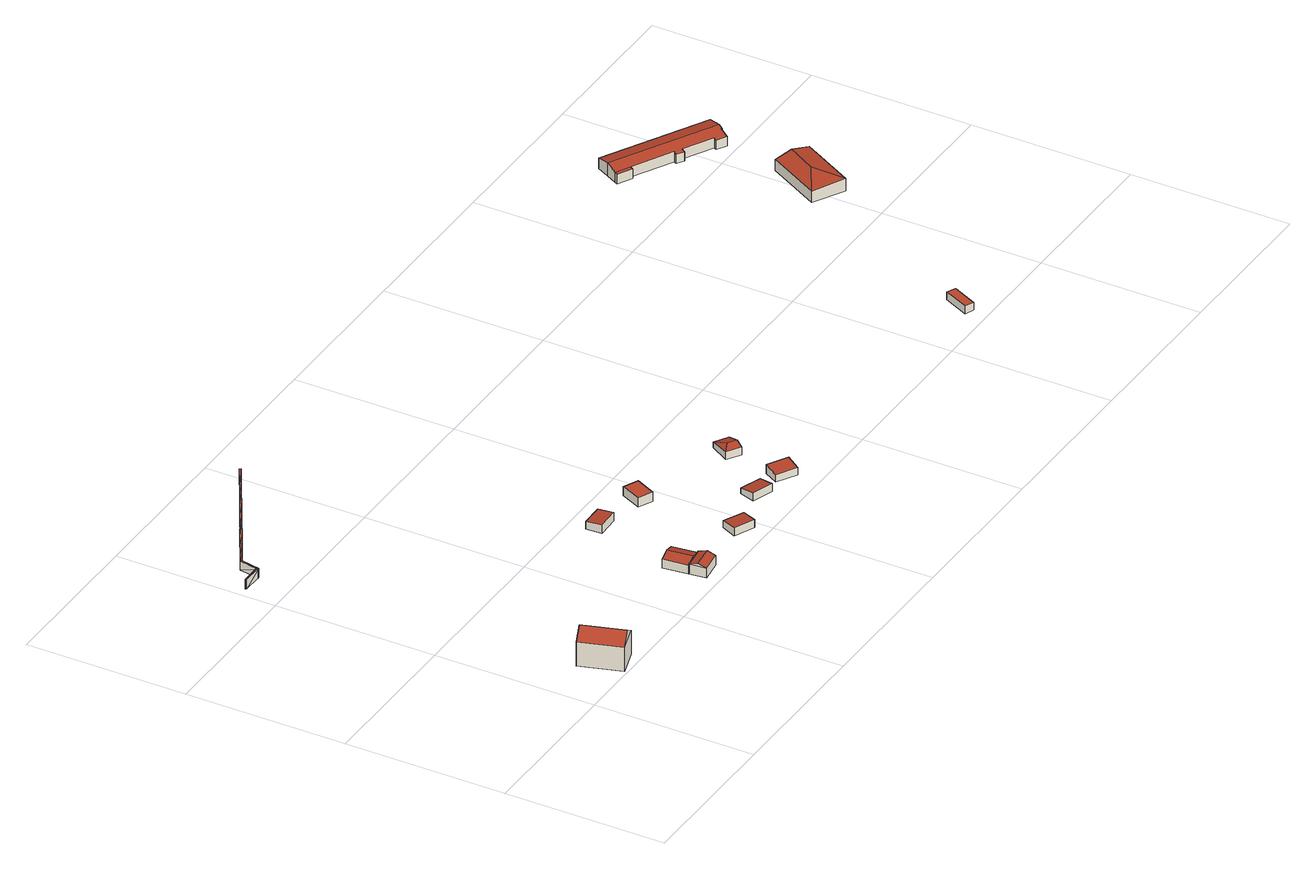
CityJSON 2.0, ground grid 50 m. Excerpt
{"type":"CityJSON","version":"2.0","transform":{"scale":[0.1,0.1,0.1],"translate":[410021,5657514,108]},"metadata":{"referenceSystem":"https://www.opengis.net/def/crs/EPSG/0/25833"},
"CityObjects":{
"building1":{"type":"Building","attributes":{"Dachtyp_tdc":"tdcGableRoof","Gemeindeschluessel":14612000,"Dachneigung":33.57,"QualitaetDacherkennung":69,"Geometrietyp2DReferenz":"3000","measuredHeight":10.69,"function":"31001_2000","roofType":"3100"},"geometry":[{"type":"Solid","lod":"2","boundaries":[[[[0,1,2,3]],[[1,4,5,2]],[[4,6,7,5]],[[6,0,3,7]],[[4,1,8]],[[0,6,9]],[[1,0,9,8]],[[6,4,8,9]],[[3,2,5,7]]]],"semantics":{"surfaces":[{"type":"WallSurface"},{"type":"RoofSurface"},{"type":"GroundSurface"}],"values":[[0,0,0,0,0,0,1,1,2]]}}]},
"building2":{"type":"Building","attributes":{"Erfassungsdatum_Objekt":"2021-12-02","Art":1000,"BodenHoehe":0,"gemHoehe":0,"BauwerkHoehe":3,"Gemeindeschluessel":"14612000","Geometrietyp2DReferenz":"3000","measuredHeight":3,"function":"51009_1700"},"geometry":[{"type":"MultiSurface","lod":"2","boundaries":[[[10,11,12]],[[13,11,10]],[[14,13,15]],[[16,13,14]],[[17,18,19]],[[20,21,22]],[[23,21,20]],[[24,23,20]],[[25,23,24]],[[26,25,24]],[[27,25,26]],[[28,27,26]],[[29,27,28]],[[30,29,28]],[[31,29,30]],[[32,31,30]],[[33,31,32]],[[34,33,32]],[[35,33,34]],[[36,35,34]],[[18,35,36]],[[19,18,36]],[[37,38,20]],[[37,20,22]],[[38,39,24]],[[38,24,20]],[[39,40,26]],[[39,26,24]],[[40,41,28]],[[40,28,26]],[[41,42,30]],[[41,30,28]],[[42,43,32]],[[42,32,30]],[[43,44,34]],[[43,34,32]],[[44,45,36]],[[44,36,34]],[[45,46,19]],[[45,19,36]],[[47,48,10]],[[47,10,12]],[[49,50,14]],[[49,14,15]],[[21,23,51]],[[21,51,52]],[[23,25,53]],[[23,53,51]],[[25,27,54]],[[25,54,53]],[[27,29,55]],[[27,55,54]],[[29,31,56]],[[29,56,55]],[[31,33,57]],[[31,57,56]],[[33,35,58]],[[33,58,57]],[[35,18,59]],[[35,59,58]],[[18,17,60]],[[18,60,59]],[[11,13,61]],[[11,61,62]],[[13,16,63]],[[13,63,61]],[[52,37,22]],[[52,22,21]],[[50,63,16]],[[50,16,14]],[[37,52,38]],[[38,52,51]],[[38,51,39]],[[39,51,53]],[[39,53,40]],[[40,53,54]],[[40,54,41]],[[41,54,55]],[[41,55,42]],[[42,55,56]],[[42,56,43]],[[43,56,57]],[[43,57,44]],[[44,57,58]],[[44,58,45]],[[45,58,59]],[[45,59,46]],[[46,59,60]],[[47,62,48]],[[48,62,61]],[[49,61,50]],[[50,61,63]]],"semantics":{"surfaces":[{"type":"RoofSurface"},{"type":"WallSurface"},{"type":"GroundSurface"}],"values":[0,0,0,0,0,0,0,0,0,0,0,0,0,0,0,0,0,0,0,0,0,0,1,1,1,1,1,1,1,1,1,1,1,1,1,1,1,1,1,1,1,1,1,1,1,1,1,1,1,1,1,1,1,1,1,1,1,1,1,1,1,1,1,1,1,1,1,1,1,1,2,2,2,2,2,2,2,2,2,2,2,2,2,2,2,2,2,2,2,2,2,2]}}]},
"building3":{"type":"Building","attributes":{"Dachtyp_tdc":"tdcGableRoof","Gemeindeschluessel":14612000,"Dachneigung":20.05,"QualitaetDacherkennung":72,"Geometrietyp2DReferenz":"3000","measuredHeight":4.02,"function":"31001_2000","roofType":"3100"},"geometry":[{"type":"Solid","lod":"2","boundaries":[[[[64,65,66,67]],[[65,68,69,66]],[[68,70,71,69]],[[70,64,67,71]],[[68,65,72]],[[64,70,73]],[[65,64,73,72]],[[70,68,72,73]],[[67,66,69,71]]]],"semantics":{"surfaces":[{"type":"WallSurface"},{"type":"RoofSurface"},{"type":"GroundSurface"}],"values":[[0,0,0,0,0,0,1,1,2]]}}]},
"building4":{"type":"Building","attributes":{"Dachtyp_tdc":"tdcFreeFormRoof","Gemeindeschluessel":14612000,"Dachneigung":16.39,"QualitaetDacherkennung":80,"Geometrietyp2DReferenz":"3000","measuredHeight":3.84,"function":"31001_2000","roofType":"5000"},"geometry":[{"type":"Solid","lod":"2","boundaries":[[[[74,75,76,77]],[[75,78,66,76]],[[78,79,67,66]],[[79,80,81,67]],[[80,74,77,81]],[[82,78,75,83]],[[82,83,74,80,79]],[[75,74,83]],[[79,78,82]],[[77,76,66,67,81]]]],"semantics":{"surfaces":[{"type":"WallSurface"},{"type":"RoofSurface"},{"type":"GroundSurface"}],"values":[[0,0,0,0,0,1,1,0,0,2]]}}]},
"building5":{"type":"Building","attributes":{"Dachtyp_tdc":"tdcPolyFlatRoof","Gemeindeschluessel":14612000,"Dachneigung":4.64,"QualitaetDacherkennung":63,"Geometrietyp2DReferenz":"3000","measuredHeight":2.87,"function":"31001_9998","roofType":"2100"},"geometry":[{"type":"Solid","lod":"2","boundaries":[[[[84,85,86,87]],[[85,88,89,86]],[[88,90,91,89]],[[90,84,87,91]],[[90,88,85,84]],[[87,86,89,91]]]],"semantics":{"surfaces":[{"type":"WallSurface"},{"type":"RoofSurface"},{"type":"GroundSurface"}],"values":[[0,0,0,0,1,2]]}}]},
"building6":{"type":"Building","attributes":{"Dachtyp_tdc":"tdcPolyFlatRoof","Gemeindeschluessel":14612000,"Dachneigung":3.46,"QualitaetDacherkennung":74,"Geometrietyp2DReferenz":"3000","measuredHeight":2.56,"function":"31001_9998","roofType":"2100"},"geometry":[{"type":"Solid","lod":"2","boundaries":[[[[92,93,94,95]],[[93,96,97,94]],[[96,98,99,97]],[[98,92,95,99]],[[98,96,93,92]],[[95,94,97,99]]]],"semantics":{"surfaces":[{"type":"WallSurface"},{"type":"RoofSurface"},{"type":"GroundSurface"}],"values":[[0,0,0,0,1,2]]}}]},
"building7":{"type":"Building","attributes":{"Dachtyp_tdc":"tdcPolyFlatRoof","Gemeindeschluessel":14612000,"Dachneigung":0,"QualitaetDacherkennung":63,"Geometrietyp2DReferenz":"3000","measuredHeight":2.99,"function":"31001_9998","roofType":"1000"},"geometry":[{"type":"Solid","lod":"2","boundaries":[[[[100,101,102,103]],[[101,104,105,102]],[[104,106,107,105]],[[106,100,103,107]],[[106,104,101,100]],[[103,102,105,107]]]],"semantics":{"surfaces":[{"type":"WallSurface"},{"type":"RoofSurface"},{"type":"GroundSurface"}],"values":[[0,0,0,0,1,2]]}}]},
"building8":{"type":"Building","attributes":{"Dachtyp_tdc":"tdcPolyFlatRoof","Gemeindeschluessel":14612000,"Dachneigung":8.37,"QualitaetDacherkennung":71,"Geometrietyp2DReferenz":"3000","measuredHeight":2.63,"function":"31001_9998","roofType":"2100"},"geometry":[{"type":"Solid","lod":"2","boundaries":[[[[108,109,110,111]],[[109,112,113,110]],[[112,114,115,113]],[[114,108,111,115]],[[114,112,109,108]],[[111,110,113,115]]]],"semantics":{"surfaces":[{"type":"WallSurface"},{"type":"RoofSurface"},{"type":"GroundSurface"}],"values":[[0,0,0,0,1,2]]}}]},
"building9":{"type":"Building","attributes":{"Dachtyp_tdc":"tdcPolyFlatRoof","Gemeindeschluessel":14612000,"Dachneigung":7.33,"QualitaetDacherkennung":56,"Geometrietyp2DReferenz":"3000","measuredHeight":3.05,"function":"31001_9998","roofType":"2100"},"geometry":[{"type":"Solid","lod":"2","boundaries":[[[[116,117,118,119]],[[117,120,121,118]],[[120,122,123,121]],[[122,116,119,123]],[[122,120,117,116]],[[119,118,121,123]]]],"semantics":{"surfaces":[{"type":"WallSurface"},{"type":"RoofSurface"},{"type":"GroundSurface"}],"values":[[0,0,0,0,1,2]]}}]},
"building10":{"type":"Building","attributes":{"Dachtyp_tdc":"tdcHipAndGableRoof","Gemeindeschluessel":14612000,"Dachneigung":18.68,"QualitaetDacherkennung":67,"Geometrietyp2DReferenz":"3000","measuredHeight":3.31,"function":"31001_9998","roofType":"5000"},"geometry":[{"type":"Solid","lod":"2","boundaries":[[[[124,125,126,127]],[[125,128,129,126]],[[128,130,131,129]],[[130,124,127,131]],[[128,125,132]],[[124,130,133]],[[125,124,133,132]],[[130,128,132,133]],[[127,126,129,131]]]],"semantics":{"surfaces":[{"type":"WallSurface"},{"type":"RoofSurface"},{"type":"GroundSurface"}],"values":[[0,0,0,0,1,0,1,1,2]]}}]},
"building11":{"type":"Building","attributes":{"Dachtyp_tdc":"tdcPolyFlatRoof","Gemeindeschluessel":14612000,"Dachneigung":0,"QualitaetDacherkennung":74,"Geometrietyp2DReferenz":"3000","measuredHeight":2.57,"function":"31001_9998","roofType":"1000"},"geometry":[{"type":"Solid","lod":"2","boundaries":[[[[134,135,136,137]],[[135,138,139,136]],[[138,140,141,139]],[[140,134,137,141]],[[140,138,135,134]],[[137,136,139,141]]]],"semantics":{"surfaces":[{"type":"WallSurface"},{"type":"RoofSurface"},{"type":"GroundSurface"}],"values":[[0,0,0,0,1,2]]}}]},
"building12":{"type":"Building","attributes":{"Dachtyp_tdc":"tdcHipAndGableRoof","Gemeindeschluessel":14612000,"Dachneigung":10.95,"QualitaetDacherkennung":57,"Geometrietyp2DReferenz":"3000","measuredHeight":5.19,"function":"31001_9998","roofType":"5000"},"geometry":[{"type":"Solid","lod":"2","boundaries":[[[[142,143,144,145]],[[143,146,147,144]],[[146,148,149,147]],[[148,142,145,149]],[[146,143,150]],[[142,148,151]],[[143,142,151,150]],[[148,146,150,151]],[[145,144,147,149]]]],"semantics":{"surfaces":[{"type":"WallSurface"},{"type":"RoofSurface"},{"type":"GroundSurface"}],"values":[[0,0,0,0,1,0,1,1,2]]}}]},
"building13":{"type":"Building","attributes":{"Gemeindeschluessel":14612000,"Geometrietyp2DReferenz":"3000","function":"31001_9998","roofType":"9999"},"children":["building13-1","building13-2"]},
"building13-1":{"type":"BuildingPart","attributes":{"Dachtyp_tdc":"tdcPolyFlatRoof","Dachneigung":10.55,"QualitaetDacherkennung":52,"Geometrietyp2DReferenz":"3000","measuredHeight":3.35,"roofType":"2100"},"parents":["building13"],"geometry":[{"type":"MultiSurface","lod":"2","boundaries":[[[152,153,154,155]],[[156,157,158,159]],[[156,152,155,157]],[[156,159,153,152]],[[155,154,158,157]]],"semantics":{"surfaces":[{"type":"WallSurface"},{"type":"RoofSurface"},{"type":"GroundSurface"}],"values":[0,0,0,1,2]}}]},
"building13-2":{"type":"BuildingPart","attributes":{"Dachtyp_tdc":"tdcGableRoof","Dachneigung":11.87,"QualitaetDacherkennung":73,"Geometrietyp2DReferenz":"3000","measuredHeight":4.33,"roofType":"3100"},"parents":["building13"],"geometry":[{"type":"MultiSurface","lod":"2","boundaries":[[[160,161,162,163]],[[161,164,165,162]],[[164,166,167,165]],[[166,168,169,167]],[[168,170,171,169]],[[170,172,173,171]],[[172,159,158,173]],[[153,174,175,154]],[[174,176,177,175]],[[176,178,179,177]],[[178,180,181,179]],[[180,182,183,181]],[[182,184,185,183]],[[184,160,163,185]],[[180,178,176,174]],[[174,153,159,172,170,168,166,164,161,160,184,182,180]],[[163,162,165,167,169,171,173,158,154,175,177,179,181,183,185]]],"semantics":{"surfaces":[{"type":"WallSurface"},{"type":"RoofSurface"},{"type":"GroundSurface"}],"values":[0,0,0,0,0,0,0,0,0,0,0,0,0,0,1,1,2]}}]}
},
"vertices":[
[180,4,88],[138,133,88],[138,133,9],[180,4,9],[221,160,86],[221,160,9],[263,31,86],[263,31,9],[178,146,116],[219,17,116],
[63,1089,59],[73,1146,64],[68,1147,64],[68,1089,59],[5,1097,56],[69,1094,59],[5,1092,56],[70,1142,64],[103,1161,64],[67,1146,64],[404,1338,64],[450,1358,76],[448,1363,76],[407,1334,64],[361,1313,64],[363,1309,64],[318,1289,63],[320,1284,63],[274,1264,63],[277,1260,63],[231,1239,63],[233,1235,63],[187,1215,64],[190,1210,64],[144,1190,64],[146,1185,64],[100,1165,64],[448,1363,46],[404,1338,34],[361,1313,34],[318,1289,33],[274,1264,33],[231,1239,33],[187,1215,34],[144,1190,34],[100,1165,34],[67,1146,34],[68,1147,34],[63,1089,29],[69,1094,29],[5,1097,26],[407,1334,34],[450,1358,46],[363,1309,34],[320,1284,33],[277,1260,33],[233,1235,33],[190,1210,34],[146,1185,34],[103,1161,34],[70,1142,34],[68,1089,29],[73,1146,34],[5,1092,26],
[692,90,36],[761,99,36],[761,99,3],[692,90,3],[768,48,34],[768,48,3],[699,39,34],[699,39,3],[765,74,44],[695,65,44],
[697,171,36],[751,178,31],[751,178,3],[697,171,3],[761,99,31],[692,90,32],[682,169,32],[682,169,3],[725,94,42],[715,173,42],
[816,446,29],[818,396,33],[818,396,5],[816,446,5],[748,394,33],[748,394,5],[746,444,29],[746,444,5],
[917,75,29],[938,121,26],[938,121,3],[917,75,3],[1001,91,26],[1001,91,3],[980,46,29],[980,46,3],
[909,371,35],[939,434,35],[939,434,5],[909,371,5],[984,413,35],[984,413,5],[954,350,35],[954,350,5],
[1170,135,25],[1154,88,32],[1154,88,6],[1170,135,6],[1088,111,32],[1088,111,6],[1104,158,25],[1104,158,6],
[1202,104,28],[1227,147,34],[1227,147,4],[1202,104,4],[1288,112,34],[1288,112,4],[1263,69,28],[1263,69,4],
[1270,249,33],[1228,275,33],[1228,275,7],[1270,249,7],[1264,335,25],[1264,335,7],[1307,309,25],[1307,309,7],[1258,287,40],[1284,271,40],
[2214,107,52],[2177,29,52],[2177,29,27],[2214,107,27],[2150,41,52],[2150,41,27],[2187,120,52],[2187,120,27],
[2569,765,98],[2479,600,98],[2479,600,58],[2569,765,58],[2382,653,94],[2382,653,58],[2472,818,94],[2472,818,58],[2469,702,109],[2519,792,109],
[2195,1158,95],[2200,1167,96],[2200,1167,63],[2195,1158,63],[2240,1134,95],[2240,1134,63],[2244,1143,63],[2244,1143,96],
[2507,988,93],[2476,1005,93],[2476,1005,63],[2507,988,63],[2481,1013,96],[2481,1013,63],[2390,1063,96],[2390,1063,63],[2385,1053,93],[2385,1053,63],[2363,1066,93],[2363,1066,63],[2368,1075,96],[2368,1075,63],[2217,1200,106],[2217,1200,63],[2238,1240,97],[2238,1240,63],[2554,1067,97],[2554,1067,63],[2532,1027,106],[2532,1027,63],[2524,1013,102],[2524,1013,63],[2522,1015,102],[2522,1015,63]
]}
